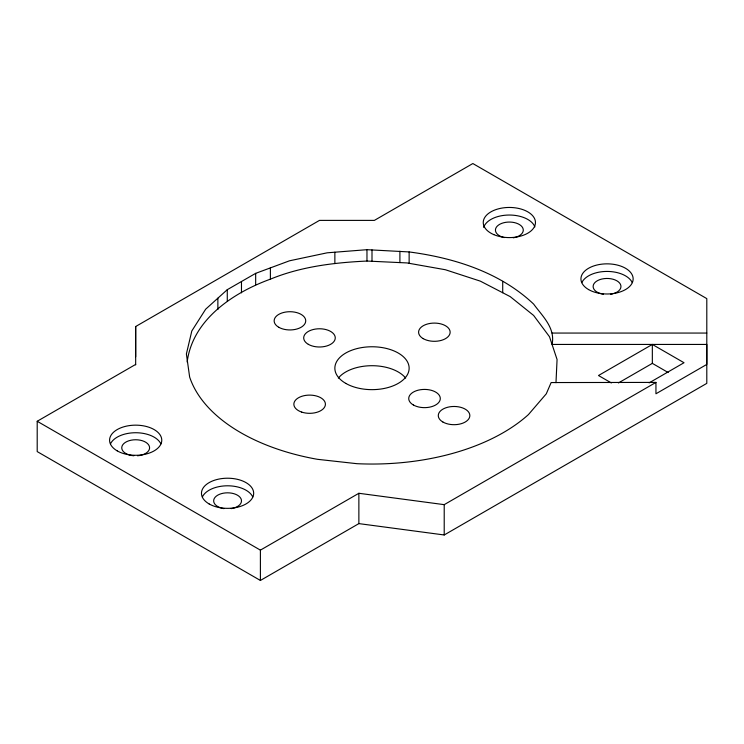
<?xml version="1.0" encoding="UTF-8"?>
<svg xmlns="http://www.w3.org/2000/svg" width="744" height="744" viewBox="0 0 744 744"><rect width="100%" height="100%" fill="white"/><g stroke="black" fill="none" stroke-linecap="round" stroke-linejoin="round"><path stroke-width="1.12" d="M135.668 364.867L135.668 326.523L319.483 220.391L374.381 220.391L472.849 163.541L706.8 298.614L706.8 383.374L444.214 534.973L358.868 523.609L260.4 580.46L37.2 451.589L37.2 421.271L135.668 364.421M187.163 362.021C192.622 319.604 233.17 292.652 270.388 279.158C300.957 266.575 334.177 262.586 366.969 261.051L366.969 249.686L409.135 251.937C454.193 257.861 499.968 272.267 533.634 304.082C542.385 316.144 555.582 327.918 552.057 344.435L706.8 344.435L706.8 364.421L655.948 393.781L655.948 382.407L551.137 382.556L546.291 393.809L528.445 414.575A185.675 107.201 0 0 1 356.934 463.689L317.502 459.318A185.675 107.201 0 0 1 189.646 377.041L186.391 353.939L191.812 330.968L205.66 309.206L227.273 289.686L255.666 273.355L289.5 260.8L327.193 252.811L366.969 249.686M372 261.284L372 249.919M399.9 262.595L399.9 251.23M618.431 382.946L652.339 363.37L652.339 344.435L684.024 362.728L649.121 382.881M555.982 382.686L557.07 359.51L549.5 336.744L533.634 315.447L510.207 296.623L480.326 281.139L445.368 269.737L406.987 262.93L366.969 261.051M37.2 421.271L260.4 550.132L358.868 493.281L444.214 504.655L655.948 382.407M652.339 344.435L598.492 375.515L611.363 382.955M552.057 333.061L706.8 333.061M652.339 363.37L668.177 372.521M241.474 281.492L241.474 292.848M227.273 289.686L227.283 301.05M502.712 281.372L502.712 292.745M444.214 504.655L444.214 534.973M409.135 251.937L409.135 263.311M358.868 493.281L358.868 523.609M334.865 252.207L334.865 263.571M270.388 267.859L270.388 279.158M260.4 550.132L260.4 580.46M255.666 273.355L255.666 284.654M217.871 298.177L217.871 309.541M135.668 326.523L135.668 356.832M504.255 237.587A13.922 8.045 0 0 1 498.536 225.041A13.922 8.045 0 0 1 520.977 225.665A13.922 8.045 0 0 1 513.202 237.829M110.465 443.898A26.096 15.066 0 0 1 135.668 432.729A26.096 15.066 0 0 1 160.881 443.898M133.855 455.774A13.922 8.045 0 0 1 123.922 443.48A13.922 8.045 0 0 1 147.414 443.48A13.922 8.045 0 0 1 137.491 455.774M603.44 294.261A13.922 8.045 0 0 1 594.986 282.478A13.922 8.045 0 0 1 616.888 280.813A13.922 8.045 0 0 1 614.005 293.462M612.935 293.787A13.922 8.045 0 0 1 610.647 294.261M223.972 508.626A13.922 8.045 0 0 1 216.169 496.248A13.922 8.045 0 0 1 238.982 496.248A13.922 8.045 0 0 1 231.179 508.626M202.368 496.964A26.096 15.066 0 0 1 227.58 485.795A26.096 15.066 0 0 1 252.783 496.964M338.343 378.082A37.135 21.446 0 0 1 372 365.704A37.135 21.446 0 0 1 405.657 378.082M581.836 282.599A26.096 15.066 0 0 1 607.039 271.43A26.096 15.066 0 0 1 632.251 282.599M483.674 227.422A26.096 15.066 0 0 1 508.905 215.035A26.096 15.066 0 0 1 534.871 226.911M493.839 234.639A26.096 15.066 0 0 0 535.289 224.232A26.096 15.066 0 0 0 498.954 208.701A26.096 15.066 0 0 0 493.839 234.639M117.217 450.873A26.096 15.066 0 0 0 160.881 444.122A26.096 15.066 0 0 0 128.917 425.67A26.096 15.066 0 0 0 117.217 450.873M442.903 422.025A15.782 9.114 0 0 0 469.306 417.942A15.782 9.114 0 0 0 449.971 406.782A15.782 9.114 0 0 0 442.903 422.025M209.12 503.939A26.096 15.066 0 0 0 252.783 497.178A26.096 15.066 0 0 0 220.819 478.727A26.096 15.066 0 0 0 209.12 503.939M588.588 289.574A26.096 15.066 0 0 0 632.251 282.822A26.096 15.066 0 0 0 600.287 264.362A26.096 15.066 0 0 0 588.588 289.574M413.357 404.978A15.782 9.114 0 0 0 439.76 400.886A15.782 9.114 0 0 0 420.434 389.726A15.782 9.114 0 0 0 413.357 404.978M301.701 412.092A15.782 9.114 0 0 0 325.416 404.243A15.782 9.114 0 0 0 301.785 396.31A15.782 9.114 0 0 0 301.701 412.092M423.206 338.641A15.782 9.114 0 0 0 449.608 334.558A15.782 9.114 0 0 0 430.283 323.398A15.782 9.114 0 0 0 423.206 338.641M308.323 344.333A15.782 9.114 0 0 0 334.726 340.241A15.782 9.114 0 0 0 315.4 329.081A15.782 9.114 0 0 0 308.323 344.333M278.777 327.276A15.782 9.114 0 0 0 305.189 323.184A15.782 9.114 0 0 0 285.854 312.024A15.782 9.114 0 0 0 278.777 327.276M345.737 383.365A37.135 21.437 0 0 0 407.87 373.758A37.135 21.437 0 0 0 362.393 347.495A37.135 21.437 0 0 0 345.737 383.365"/></g></svg>
